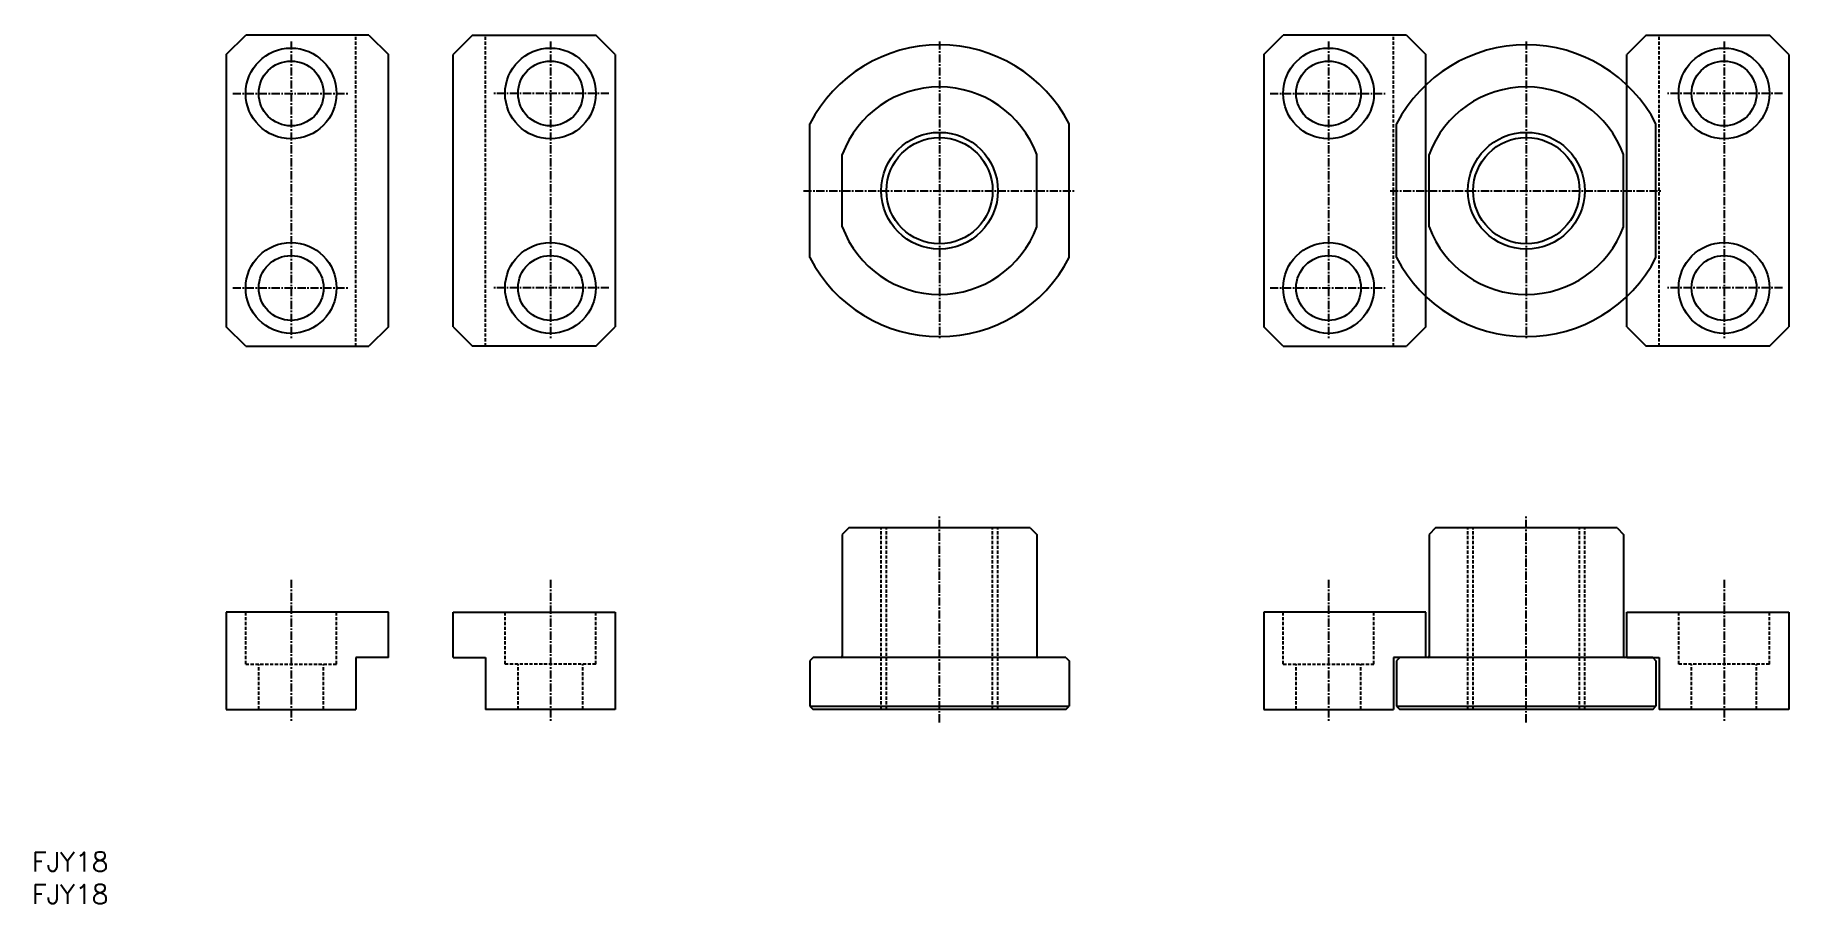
# Model space of a CAD drawing. Extents: x 1 to 271, y 0 to 134.
import ezdxf

# ---------------------------------------------------------------- set-up
doc = ezdxf.new("R2010")
doc.units = 0
doc.linetypes.add('CENTER', pattern=[2, 1.25, -0.25, 0.25, -0.25])
doc.linetypes.add('DASHED', pattern=[0.75, 0.5, -0.25])
doc.layers.get('0').update_dxf_attribs({"linetype": 'CONTINUOUS'})
doc.layers.add('CENTER', color=1, linetype='CENTER')
doc.styles.get("Standard").update_dxf_attribs({"font": 'txt.shx'})

# ---------------------------------------------------------------- blocks, each defined once
blk = doc.blocks.new('*U21')
at = {"color": 7, "linetype": 'CONTINUOUS'}
blk.add_text('FJY18', height=3, dxfattribs=at).set_placement((0, 0))
blk = doc.blocks.new('*U22')
at = {"color": 7, "linetype": 'CONTINUOUS'}
blk.add_text('FJY18', height=3, dxfattribs=at).set_placement((0, 5))

msp = doc.modelspace()

# ---------------------------------------------------------------- linework, layer by layer
at = {"color": 7, "linetype": 'CONTINUOUS'}
for p, q in [((30, 131), (33, 134)), ((52, 134), (33, 134)), ((52, 134), (55, 131)), ((68, 134), (65, 131)), ((68, 134), (87, 134)), ((90, 131), (87, 134)), ((190, 131), (193, 134)), ((212, 134), (193, 134)), ((212, 134), (215, 131)), ((249, 134), (246, 131)), ((249, 134), (268, 134)), ((271, 131), (268, 134)), ((30, 131), (30, 89)), ((55, 89), (55, 131)), ((65, 89), (65, 131)), ((90, 131), (90, 89)), ((190, 131), (190, 89)), ((215, 89), (215, 131)), ((246, 89), (246, 131)), ((271, 131), (271, 89)), ((120, 99.69), (120, 120.31)), ((160, 99.69), (160, 120.31)), ((210.5, 99.69), (210.5, 120.31)), ((250.5, 99.69), (250.5, 120.31)), ((125, 104.43), (125, 115.57)), ((155, 104.43), (155, 115.57)), ((215.5, 104.43), (215.5, 115.57)), ((245.5, 104.43), (245.5, 115.57)), ((33, 86), (30, 89)), ((55, 89), (52, 86)), ((65, 89), (68, 86)), ((87, 86), (90, 89)), ((193, 86), (190, 89)), ((215, 89), (212, 86)), ((246, 89), (249, 86)), ((268, 86), (271, 89)), ((33, 86), (52, 86)), ((87, 86), (68, 86)), ((193, 86), (212, 86)), ((268, 86), (249, 86)), ((126, 58), (125, 57)), ((125, 57), (125, 38.2)), ((154, 58), (126, 58)), ((154, 58), (155, 57)), ((155, 57), (155, 38.2)), ((216.5, 58), (215.5, 57)), ((215.5, 57), (215.5, 38.2)), ((244.5, 58), (216.5, 58)), ((244.5, 58), (245.5, 57)), ((245.5, 57), (245.5, 38.2)), ((55, 45), (30, 45)), ((30, 45), (30, 30)), ((55, 38), (55, 45)), ((65, 38), (65, 45)), ((65, 45), (90, 45)), ((90, 45), (90, 30)), ((215, 45), (190, 45)), ((190, 45), (190, 30)), ((215, 38), (215, 45)), ((246, 38), (246, 45)), ((246, 45), (271, 45)), ((271, 45), (271, 30)), ((50, 38), (50, 30)), ((55, 38), (50, 38)), ((65, 38), (70, 38)), ((70, 38), (70, 30)), ((120.5, 38), (120, 37.5)), ((159.5, 38), (120.5, 38)), ((159.5, 38), (160, 37.5)), ((210, 38), (210, 30)), ((215, 38), (210, 38)), ((211, 38), (210.5, 37.5)), ((250, 38), (211, 38)), ((246, 38), (251, 38)), ((250, 38), (250.5, 37.5)), ((251, 38), (251, 30)), ((120, 37.5), (120, 30.5)), ((160, 37.5), (160, 30.5)), ((210.5, 37.5), (210.5, 30.5)), ((250.5, 37.5), (250.5, 30.5)), ((30, 30), (50, 30)), ((90, 30), (70, 30)), ((120, 30.5), (120.5, 30)), ((120, 30.5), (160, 30.5)), ((159.5, 30), (120.5, 30)), ((159.5, 30), (160, 30.5)), ((190, 30), (210, 30)), ((210.5, 30.5), (211, 30)), ((210.5, 30.5), (250.5, 30.5)), ((250, 30), (211, 30)), ((250, 30), (250.5, 30.5)), ((271, 30), (251, 30))]:
    msp.add_line(p, q, dxfattribs=at)
at = {"color": 3, "linetype": 'DASHED'}
for p, q in [((50, 86), (50, 134)), ((70, 86), (70, 134)), ((210, 86), (210, 134)), ((251, 86), (251, 134)), ((131, 30), (131, 58)), ((131.81, 30), (131.81, 58)), ((148.19, 30), (148.19, 58)), ((149, 30), (149, 58)), ((221.5, 30), (221.5, 58)), ((222.31, 30), (222.31, 58)), ((238.69, 30), (238.69, 58)), ((239.5, 30), (239.5, 58)), ((33, 37), (33, 45)), ((47, 37), (47, 45)), ((73, 37), (73, 45)), ((87, 37), (87, 45)), ((193, 37), (193, 45)), ((207, 37), (207, 45)), ((254, 37), (254, 45)), ((268, 37), (268, 45)), ((33, 37), (47, 37)), ((35, 30), (35, 37)), ((45, 30), (45, 37)), ((87, 37), (73, 37)), ((75, 30), (75, 37)), ((85, 30), (85, 37)), ((193, 37), (207, 37)), ((195, 30), (195, 37)), ((205, 30), (205, 37)), ((268, 37), (254, 37)), ((256, 30), (256, 37)), ((266, 30), (266, 37))]:
    msp.add_line(p, q, dxfattribs=at)
at = {"color": 7, "linetype": 'CONTINUOUS'}
for centre, radius in [((40, 125), 7), ((40, 125), 5), ((80, 125), 7), ((80, 125), 5), ((200, 125), 7), ((200, 125), 5), ((261, 125), 7), ((261, 125), 5), ((140, 110), 8.19), ((230.5, 110), 8.19), ((40, 95), 7), ((80, 95), 7), ((200, 95), 7), ((261, 95), 7), ((40, 95), 5), ((80, 95), 5), ((200, 95), 5), ((261, 95), 5)]:
    msp.add_circle(centre, radius, dxfattribs=at)
at = {"color": 3, "linetype": 'CONTINUOUS'}
for centre in [(140, 110), (230.5, 110)]:
    msp.add_circle(centre, 9, dxfattribs=at)
at = {"color": 7, "linetype": 'CONTINUOUS'}
for centre, radius, start, end in [((140, 110), 22.5, 27.266, 152.734), ((230.5, 110), 22.5, 27.266, 152.734), ((140, 110), 16, 20.3641, 159.6359), ((230.5, 110), 16, 20.3641, 159.6359), ((140, 110), 16, 200.3641, 339.6359), ((230.5, 110), 16, 200.3641, 339.6359), ((140, 110), 22.5, 207.266, 332.734), ((230.5, 110), 22.5, 207.266, 332.734), ((124.8, 38.2), 0.2, 270, 0), ((155.2, 38.2), 0.2, 180, 270), ((215.3, 38.2), 0.2, 270, 0), ((245.7, 38.2), 0.2, 180, 270)]:
    msp.add_arc(centre, radius, start, end, dxfattribs=at)
at = {"layer": 'CENTER', "color": 1, "linetype": 'CENTER'}
for p, q in [((40, 133), (40, 87)), ((80, 133), (80, 87)), ((140, 133), (140, 87)), ((200, 133), (200, 87)), ((230.5, 133), (230.5, 87)), ((261, 133), (261, 87)), ((31, 125), (49, 125)), ((89, 125), (71, 125)), ((191, 125), (209, 125)), ((270, 125), (252, 125)), ((119, 110), (161, 110)), ((209.5, 110), (251.5, 110)), ((31, 95), (49, 95)), ((89, 95), (71, 95)), ((191, 95), (209, 95)), ((270, 95), (252, 95)), ((140, 28), (140, 60)), ((230.5, 28), (230.5, 60)), ((40, 50), (40, 28)), ((80, 50), (80, 28)), ((200, 50), (200, 28)), ((261, 50), (261, 28))]:
    msp.add_line(p, q, dxfattribs=at)

# ---------------------------------------------------------------- block references
at = {"color": 7, "linetype": 'CONTINUOUS'}
for name in ['*U22', '*U21']:
    msp.add_blockref(name, (0, 0), dxfattribs=at)

doc.saveas('drawing.dxf')
